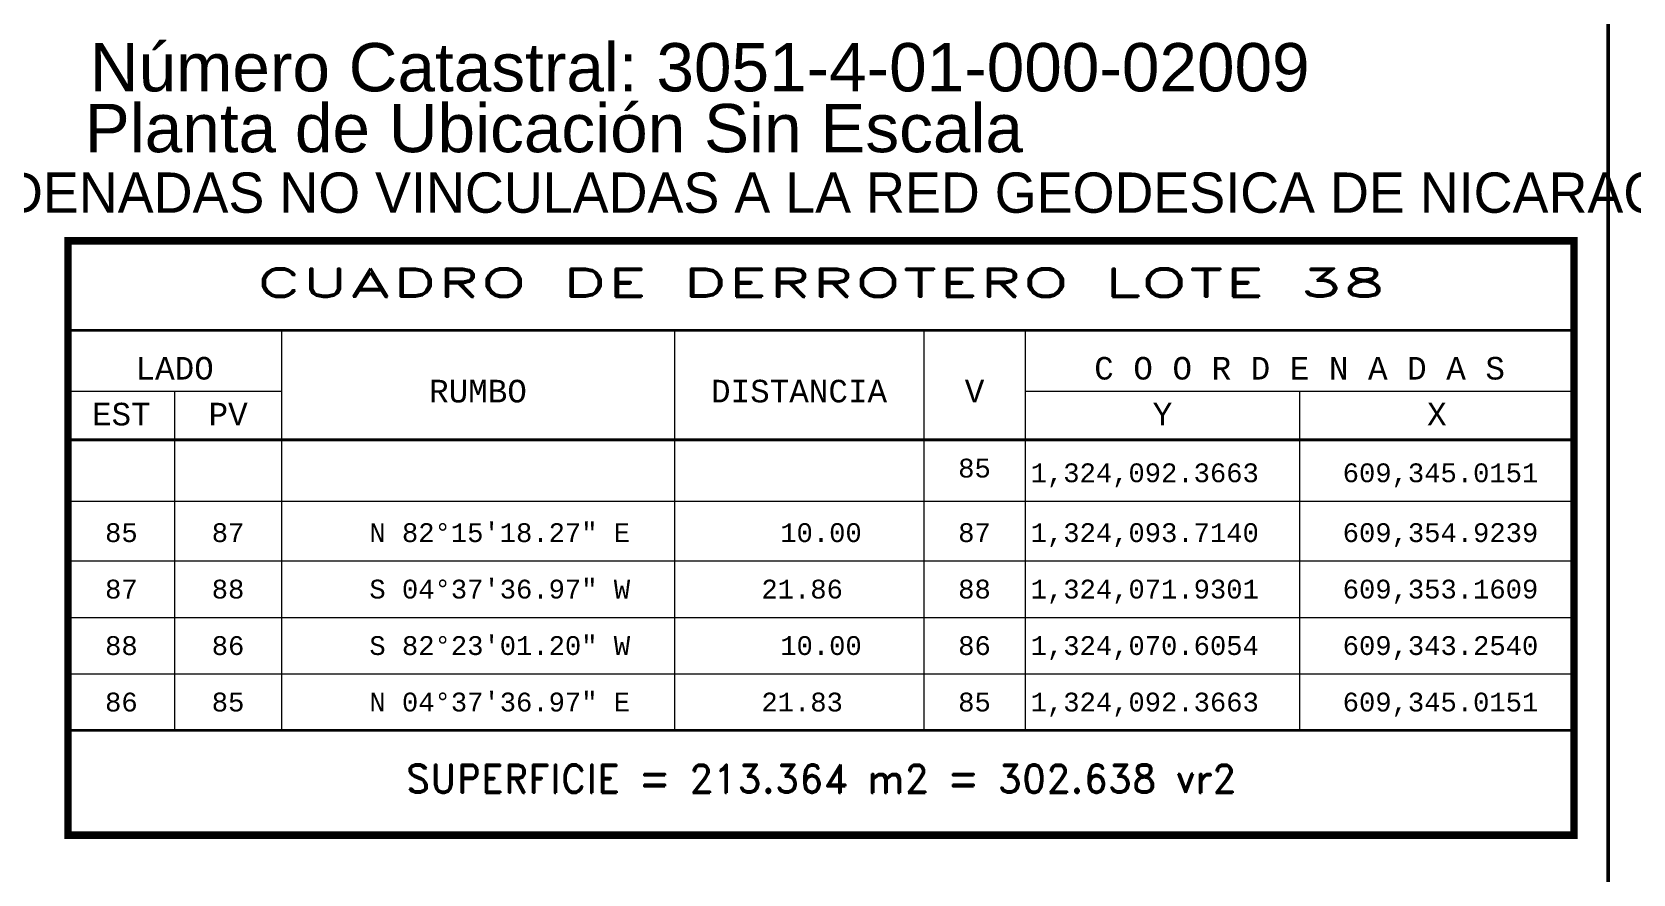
# Paper-space layout 'LAMINA DE TRABAJO' of a CAD drawing. Header units: millimetres. Extents: x 614660 to 615345, y 1320431 to 1320883.
# Drawn here: x 614836.6 to 614935.9, y 1320522.3 to 1320574.6 of the extents above; entities that cross this region are included whole.
import ezdxf
from ezdxf.enums import TextEntityAlignment as Align

# ---------------------------------------------------------------- set-up
doc = ezdxf.new("R2010")
doc.units = ezdxf.units.MM
for name, color, linetype in [('0 - TEXTO', 5, 'Continuous'), ('CVL_CUADCON', 1, 'Continuous'), ('CVL_CUADCON_LIN', 8, 'Continuous'), ('CVL_CUADCON_TIT', 1, 'Continuous'), ('CVL_CUADCON_TX', 2, 'Continuous')]:
    doc.layers.add(name, color=color, linetype=linetype)
doc.styles.add('HECTOR LOPEZ', font='arial.ttf')
doc.styles.add('HUECA1', font='HUECA1.shx')
doc.styles.add('MONOTXT4', font='Monotxt4.shx')
doc.styles.get("Standard").update_dxf_attribs({"font": 'TCCM____.TTF'})

psp = doc.layouts.new('LAMINA DE TRABAJO')

# ---------------------------------------------------------------- linework, layer by layer
at = {"color": 7, "lineweight": 50}
psp.add_lwpolyline([(614668.532, 1320640.692), (614934.41, 1320640.692), (614934.41, 1320440.81), (614668.532, 1320440.81)], close=True, dxfattribs=at)
at = {"layer": 'CVL_CUADCON', "color": 18, "linetype": 'Continuous', "lineweight": 0, "true_color": 0x000000, "const_width": 0.467, "flags": 128}
psp.add_lwpolyline([(614838.822, 1320561.623), (614932.285, 1320561.623), (614932.285, 1320524.732), (614838.822, 1320524.732)], close=True, dxfattribs=at)
at = {"layer": 'CVL_CUADCON', "color": 18, "linetype": 'Continuous', "lineweight": 0, "true_color": 0x000000, "const_width": 0.175, "flags": 128}
for points in [[(614838.822, 1320556.073), (614932.285, 1320556.073)], [(614838.822, 1320549.274), (614932.285, 1320549.274)], [(614838.822, 1320531.238), (614932.285, 1320531.238)]]:
    psp.add_lwpolyline(points, dxfattribs=at)
at = {"layer": 'CVL_CUADCON_LIN', "color": 18, "linetype": 'Continuous', "lineweight": 0, "true_color": 0x000000}
for p, q in [((614852.062, 1320556.073), (614852.062, 1320531.238)), ((614876.454, 1320556.073), (614876.454, 1320531.238)), ((614891.93, 1320556.073), (614891.93, 1320531.238)), ((614898.225, 1320556.073), (614898.225, 1320531.238)), ((614838.822, 1320552.301), (614852.062, 1320552.301)), ((614845.437, 1320552.301), (614845.437, 1320531.238)), ((614898.225, 1320552.301), (614932.285, 1320552.301)), ((614915.255, 1320552.301), (614915.255, 1320531.238)), ((614838.822, 1320545.47), (614932.285, 1320545.47)), ((614838.822, 1320541.756), (614932.285, 1320541.756)), ((614838.822, 1320538.25), (614932.285, 1320538.25)), ((614838.822, 1320534.744), (614932.285, 1320534.744)), ((614838.822, 1320531.238), (614932.285, 1320531.238))]:
    psp.add_line(p, q, dxfattribs=at)

# ---------------------------------------------------------------- texts
at = {"color": 7, "lineweight": 50, "style": 'HECTOR LOPEZ'}
psp.add_text('Planta de Ubicación Sin Escala', height=3, dxfattribs=at).set_placement((614839.854, 1320567.126))
at = {"color": 7, "lineweight": 50, "insert": (614840.172, 1320573.904), "char_height": 3, "width": 112.12805, "attachment_point": 1, "style": 'HECTOR LOPEZ'}
psp.add_mtext('Número Catastral: {\\C256;3051-4-01-000-02009}', dxfattribs=at)
at = {"layer": '0 - TEXTO', "transparency": 33554687}
psp.add_text('COORDENADAS NO VINCULADAS A LA RED GEODESICA DE NICARAGUA', height=2.5, dxfattribs=at).set_placement((614883.702, 1320563.369), align=Align.CENTER)
at = {"layer": 'CVL_CUADCON_TIT', "color": 18, "lineweight": 0, "true_color": 0x000000, "style": 'HUECA1', "width": 1.459526}
psp.add_text('CUADRO DE DERROTERO LOTE 38', height=1.75301, dxfattribs=at).set_placement((614850.509, 1320558.152), (614920.598, 1320558.152), align=Align.FIT)
at = {"layer": 'CVL_CUADCON_TIT', "color": 18, "lineweight": 0, "true_color": 0x000000, "style": 'MONOTXT4'}
for s, height, p in [('LADO', 1.4024, (614845.437, 1320553.013)), ('C O O R D E N A D A S', 1.40241, (614915.254, 1320553.013)), ('EST', 1.4024, (614842.13, 1320550.166)), ('PV', 1.4024, (614848.756, 1320550.166)), ('Y', 1.402, (614906.746, 1320550.166)), ('X', 1.402, (614923.773, 1320550.166))]:
    psp.add_text(s, height=height, dxfattribs=at).set_placement(p, align=Align.CENTER)
at = {"layer": 'CVL_CUADCON_TIT', "color": 18, "lineweight": 0, "true_color": 0x000000}
for s, height, style, p in [('RUMBO', 1.4024, 'MONOTXT4', (614864.264, 1320552.297)), ('DISTANCIA', 1.4024, 'MONOTXT4', (614884.19, 1320552.297)), ('V', 1.402, 'MONOTXT4', (614895.082, 1320552.297)), ('SUPERFICIE = 213.364 m2 = 302.638 vr2', 1.75301, 'HUECA1', (614885.554, 1320528.238))]:
    psp.add_text(s, height=height, dxfattribs=dict(at, style=style)).set_placement(p, align=Align.MIDDLE)
at = {"layer": 'CVL_CUADCON_TX', "color": 18, "lineweight": 0, "true_color": 0x000000, "style": 'MONOTXT4'}
for s, p in [('85', (614895.078, 1320546.931)), ('85', (614842.13, 1320542.925)), ('87', (614848.75, 1320542.925)), ('87', (614895.078, 1320542.925)), ('87', (614842.13, 1320539.419)), ('88', (614848.75, 1320539.419)), ('88', (614895.078, 1320539.419)), ('88', (614842.13, 1320535.913)), ('86', (614848.75, 1320535.913)), ('86', (614895.078, 1320535.913)), ('86', (614842.13, 1320532.407)), ('85', (614848.75, 1320532.407)), ('85', (614895.078, 1320532.407))]:
    psp.add_text(s, height=1.1687, dxfattribs=at).set_placement(p, align=Align.CENTER)
for s, height, p in [('1,324,092.3663', 1.16867, (614898.565, 1320546.639)), ('609,345.0151', 1.16867, (614917.93, 1320546.639)), ('N 82%%d15\'18.27" E', 1.16867, (614857.521, 1320542.925)), ('10.00', 1.1687, (614883.022, 1320542.925)), ('1,324,093.7140', 1.16867, (614898.565, 1320542.925)), ('609,354.9239', 1.16867, (614917.93, 1320542.925)), ('S 04%%d37\'36.97" W', 1.16867, (614857.521, 1320539.419)), ('21.86', 1.1687, (614881.853, 1320539.419)), ('1,324,071.9301', 1.16867, (614898.565, 1320539.419)), ('609,353.1609', 1.16867, (614917.93, 1320539.419)), ('S 82%%d23\'01.20" W', 1.16867, (614857.521, 1320535.913)), ('10.00', 1.1687, (614883.022, 1320535.913)), ('1,324,070.6054', 1.16867, (614898.565, 1320535.913)), ('609,343.2540', 1.16867, (614917.93, 1320535.913)), ('N 04%%d37\'36.97" E', 1.16867, (614857.521, 1320532.407)), ('21.83', 1.1687, (614881.853, 1320532.407)), ('1,324,092.3663', 1.16867, (614898.565, 1320532.407)), ('609,345.0151', 1.16867, (614917.93, 1320532.407))]:
    psp.add_text(s, height=height, dxfattribs=at).set_placement(p)

doc.saveas('drawing.dxf')
